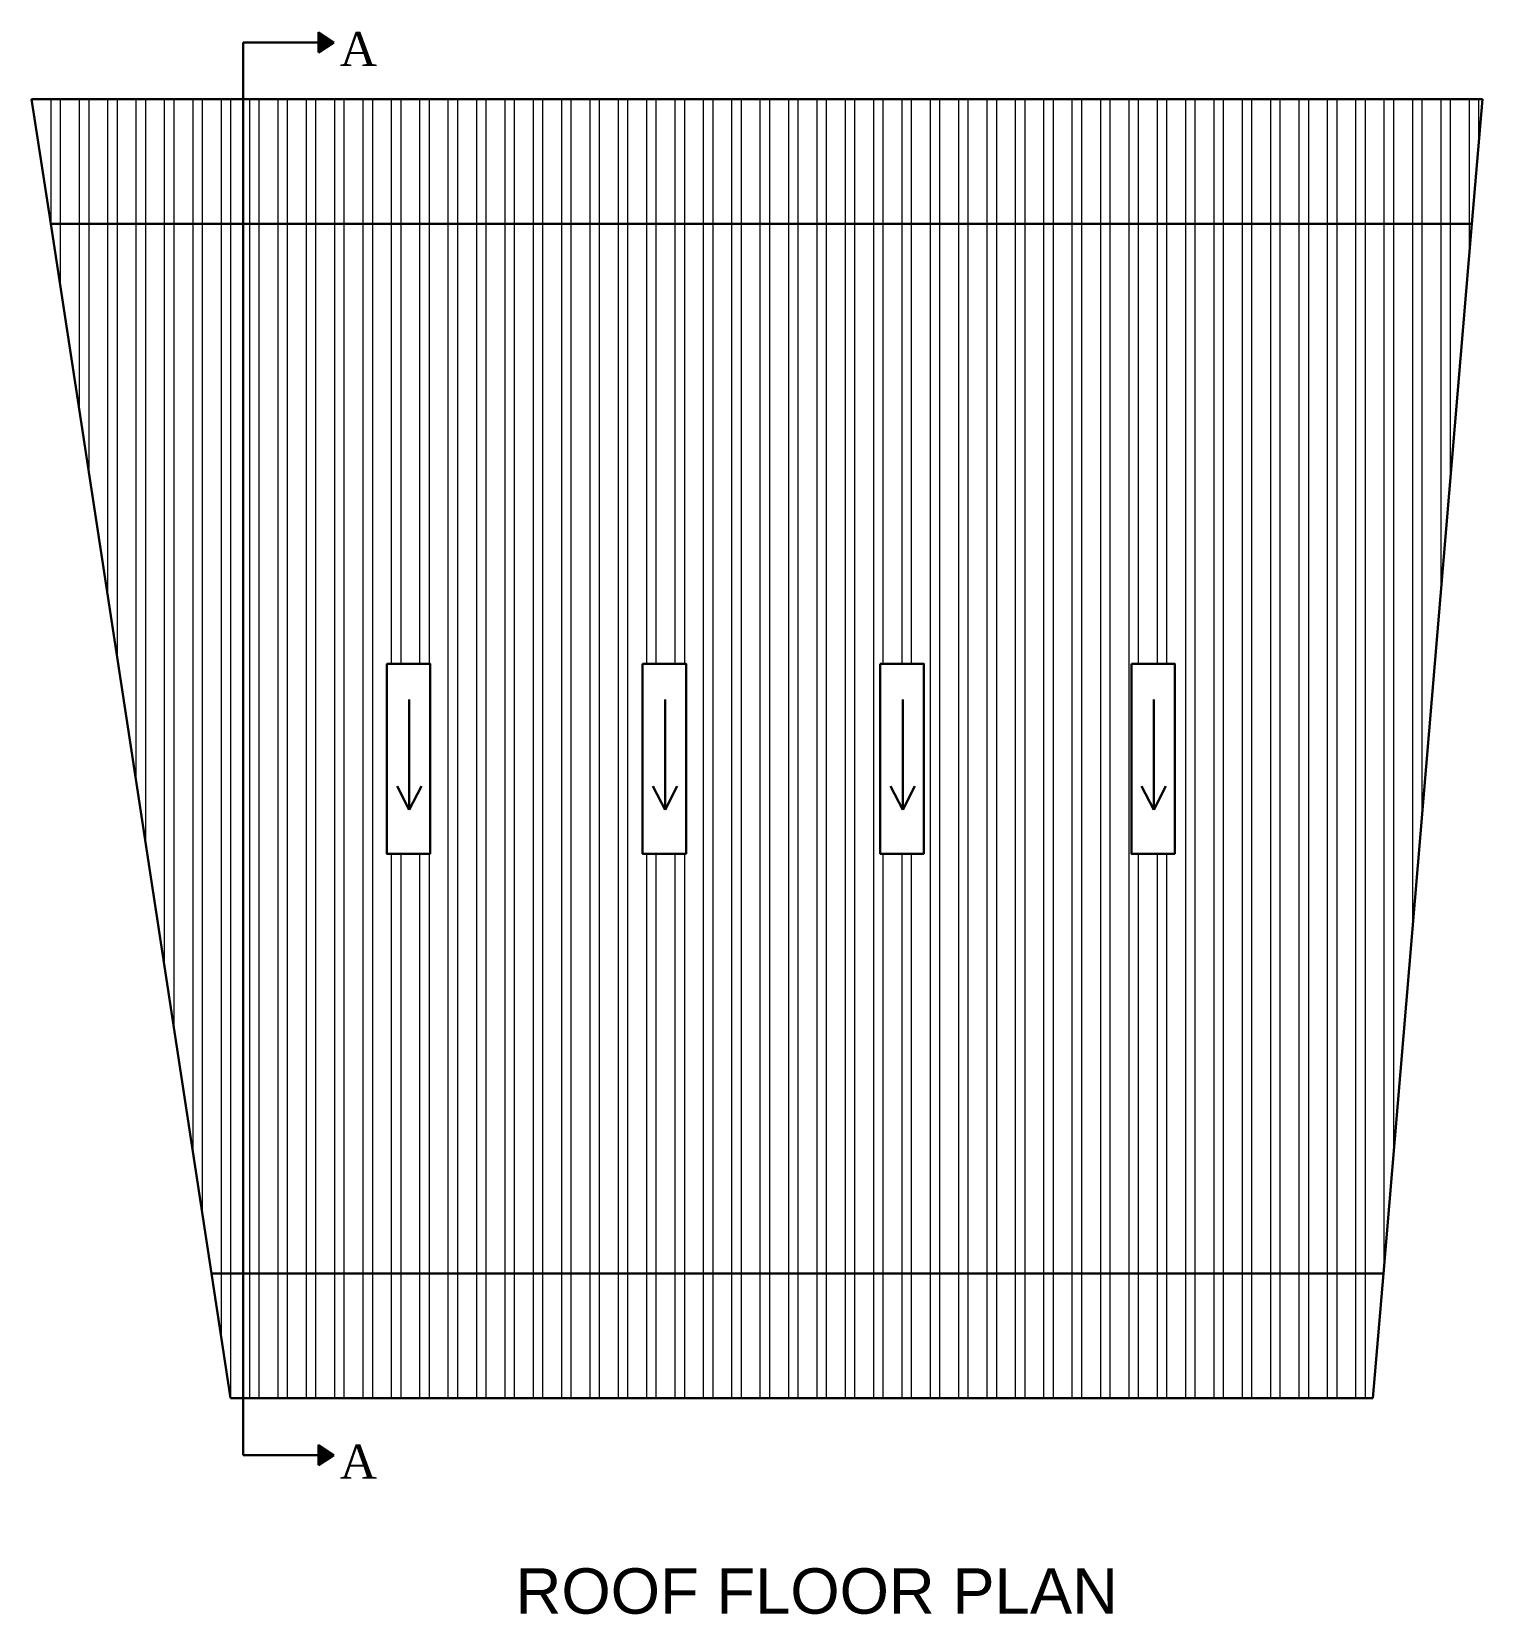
# Model space of a CAD drawing. Header units: inches. Extents: x 45643 to 78083, y -17830 to -3084.
# Drawn here: x 52141.5 to 52525.1, y -13881.6 to -13463.1 of the extents above; entities that cross this region are included whole.
import ezdxf

# ---------------------------------------------------------------- set-up
doc = ezdxf.new("R2010")
doc.units = ezdxf.units.IN
doc.header["$MEASUREMENT"] = 0
doc.layers.add('DIM_LINE', color=165, linetype='Continuous', lineweight=15)
doc.layers.add('ELEVATION', color=6, linetype='Continuous', lineweight=30)
doc.layers.add('PDF_Text', color=7, linetype='Continuous')
doc.styles.add('PDF Arial', font='arial.ttf')
doc.styles.get("Standard").update_dxf_attribs({"font": 'times.ttf'})
pattern_1 = [(90, (-7073.3226, 452.024), (-7.5, 0), []), (90, (-7070.8226, 454.524), (-7.5, 0), [])]

msp = doc.modelspace()

# ---------------------------------------------------------------- hatches: boundary and pattern name
at = {"layer": 'DIM_LINE'}
h = msp.add_hatch(dxfattribs=at)
h.set_pattern_fill('ANSI32', color=256, scale=20, angle=45)
h.set_pattern_definition(pattern_1)
h.paths.add_polyline_path([(52197.42, -13480.96), (52141.51, -13480.96), (52146.56, -13513.96), (52197.42, -13513.96)])
h = msp.add_hatch(dxfattribs=at)
h.set_pattern_fill('ANSI32', color=256, scale=20, angle=45)
h.set_pattern_definition(pattern_1)
h.paths.add_polyline_path([(52525.1, -13480.96), (52197.42, -13480.96), (52197.42, -13513.96), (52522.32, -13513.96)])
h = msp.add_hatch(dxfattribs=at)
h.set_pattern_fill('ANSI32', color=256, scale=20, angle=45)
h.set_pattern_definition(pattern_1)
h.paths.add_polyline_path([(52197.42, -13513.96), (52146.56, -13513.96), (52189.05, -13791.47), (52197.42, -13791.47)])
h = msp.add_hatch(dxfattribs=at)
h.set_pattern_fill('ANSI32', color=256, scale=20, angle=45)
h.set_pattern_definition(pattern_1)
h.paths.add_polyline_path([(52197.42, -13513.96), (52197.42, -13791.47), (52498.94, -13791.47), (52522.32, -13513.96)])
h.paths.add_polyline_path([(52314.54, -13630.26), (52314.54, -13680.51), (52303.07, -13680.51), (52303.07, -13630.26)], flags=16)
h.paths.add_polyline_path([(52365.91, -13630.26), (52377.38, -13630.26), (52377.38, -13680.51), (52365.91, -13680.51)], flags=16)
h.paths.add_polyline_path([(52246.87, -13630.26), (52246.87, -13680.51), (52235.4, -13680.51), (52235.4, -13630.26)], flags=16)
h.paths.add_polyline_path([(52432.29, -13630.26), (52443.76, -13630.26), (52443.76, -13680.51), (52432.29, -13680.51)], flags=16)
h = msp.add_hatch(dxfattribs=at)
h.set_pattern_fill('ANSI32', color=256, scale=20, angle=45)
h.set_pattern_definition(pattern_1)
h.paths.add_polyline_path([(52197.42, -13791.47), (52189.05, -13791.47), (52194.1, -13824.47), (52197.42, -13824.47)])
h = msp.add_hatch(dxfattribs=at)
h.set_pattern_fill('ANSI32', color=256, scale=20, angle=45)
h.set_pattern_definition(pattern_1)
h.paths.add_polyline_path([(52498.94, -13791.47), (52197.42, -13791.47), (52197.42, -13824.47), (52496.17, -13824.45)])
at = {"layer": 'ELEVATION'}
h = msp.add_hatch(dxfattribs=at)
h.set_pattern_fill('ANSI31', color=256)
h.set_pattern_definition([(45, (-6468.60983, 452.0237), (-0.08838834765, 0.08838834765), [])])
h.paths.add_polyline_path([(52221.42, -13465.96), (52217.38, -13463.29), (52217.38, -13468.62)])
h = msp.add_hatch(dxfattribs=at)
h.set_pattern_fill('ANSI31', color=256)
h.set_pattern_definition([(45, (-6468.60983, 78.50608), (-0.08838834765, 0.08838834765), [])])
h.paths.add_polyline_path([(52221.42, -13839.47), (52217.38, -13836.81), (52217.38, -13842.14)])

# ---------------------------------------------------------------- linework, layer by layer
for p, q in [((52197.42, -13465.96), (52197.42, -13839.47)), ((52197.42, -13465.96), (52217.38, -13465.96)), ((52221.42, -13465.96), (52217.38, -13463.29)), ((52217.38, -13463.29), (52217.38, -13468.62)), ((52221.42, -13465.96), (52217.38, -13468.62)), ((52525.1, -13480.96), (52141.51, -13480.96)), ((52146.56, -13513.96), (52141.51, -13480.96)), ((52522.32, -13513.96), (52525.1, -13480.96)), ((52241.35, -13639.73), (52241.35, -13668.87)), ((52309.02, -13639.73), (52309.02, -13668.87)), ((52371.85, -13639.73), (52371.85, -13668.87)), ((52438.23, -13639.73), (52438.23, -13668.87)), ((52241.35, -13668.87), (52238.13, -13662.64)), ((52241.35, -13668.87), (52244.56, -13662.64)), ((52309.02, -13668.87), (52305.8, -13662.64)), ((52309.02, -13668.87), (52312.23, -13662.64)), ((52371.85, -13668.87), (52368.64, -13662.64)), ((52371.85, -13668.87), (52375.07, -13662.64)), ((52438.23, -13668.87), (52435.02, -13662.64)), ((52438.23, -13668.87), (52441.45, -13662.64)), ((52194.1, -13824.47), (52189.05, -13791.47)), ((52496.16, -13824.47), (52498.94, -13791.47)), ((52194.1, -13824.47), (52496.16, -13824.47)), ((52221.42, -13839.47), (52217.38, -13836.81)), ((52217.38, -13836.81), (52217.38, -13842.14)), ((52197.42, -13839.47), (52217.38, -13839.47)), ((52221.42, -13839.47), (52217.38, -13842.14))]:
    msp.add_line(p, q, dxfattribs=at)
for points in [[(52498.94, -13791.47), (52522.32, -13513.96), (52146.56, -13513.96), (52189.05, -13791.47)], [(52235.4, -13630.26), (52246.87, -13630.26), (52246.87, -13680.51), (52235.4, -13680.51)], [(52303.07, -13630.26), (52314.54, -13630.26), (52314.54, -13680.51), (52303.07, -13680.51)], [(52365.91, -13630.26), (52377.38, -13630.26), (52377.38, -13680.51), (52365.91, -13680.51)], [(52432.29, -13630.26), (52443.76, -13630.26), (52443.76, -13680.51), (52432.29, -13680.51)]]:
    msp.add_lwpolyline(points, close=True, dxfattribs=at)

# ---------------------------------------------------------------- texts
at = {"char_height": 9, "width": 10.8456, "attachment_point": 1}
for insert in [(52222.99, -13463.2), (52222.99, -13836.72)]:
    msp.add_mtext('A', dxfattribs=dict(at, insert=insert))
at = {"layer": 'PDF_Text', "insert": (52269.48, -13881.59), "char_height": 12, "attachment_point": 7, "style": 'PDF Arial'}
msp.add_mtext('ROOF FLOOR PLAN', dxfattribs=at)

doc.saveas('drawing.dxf')
